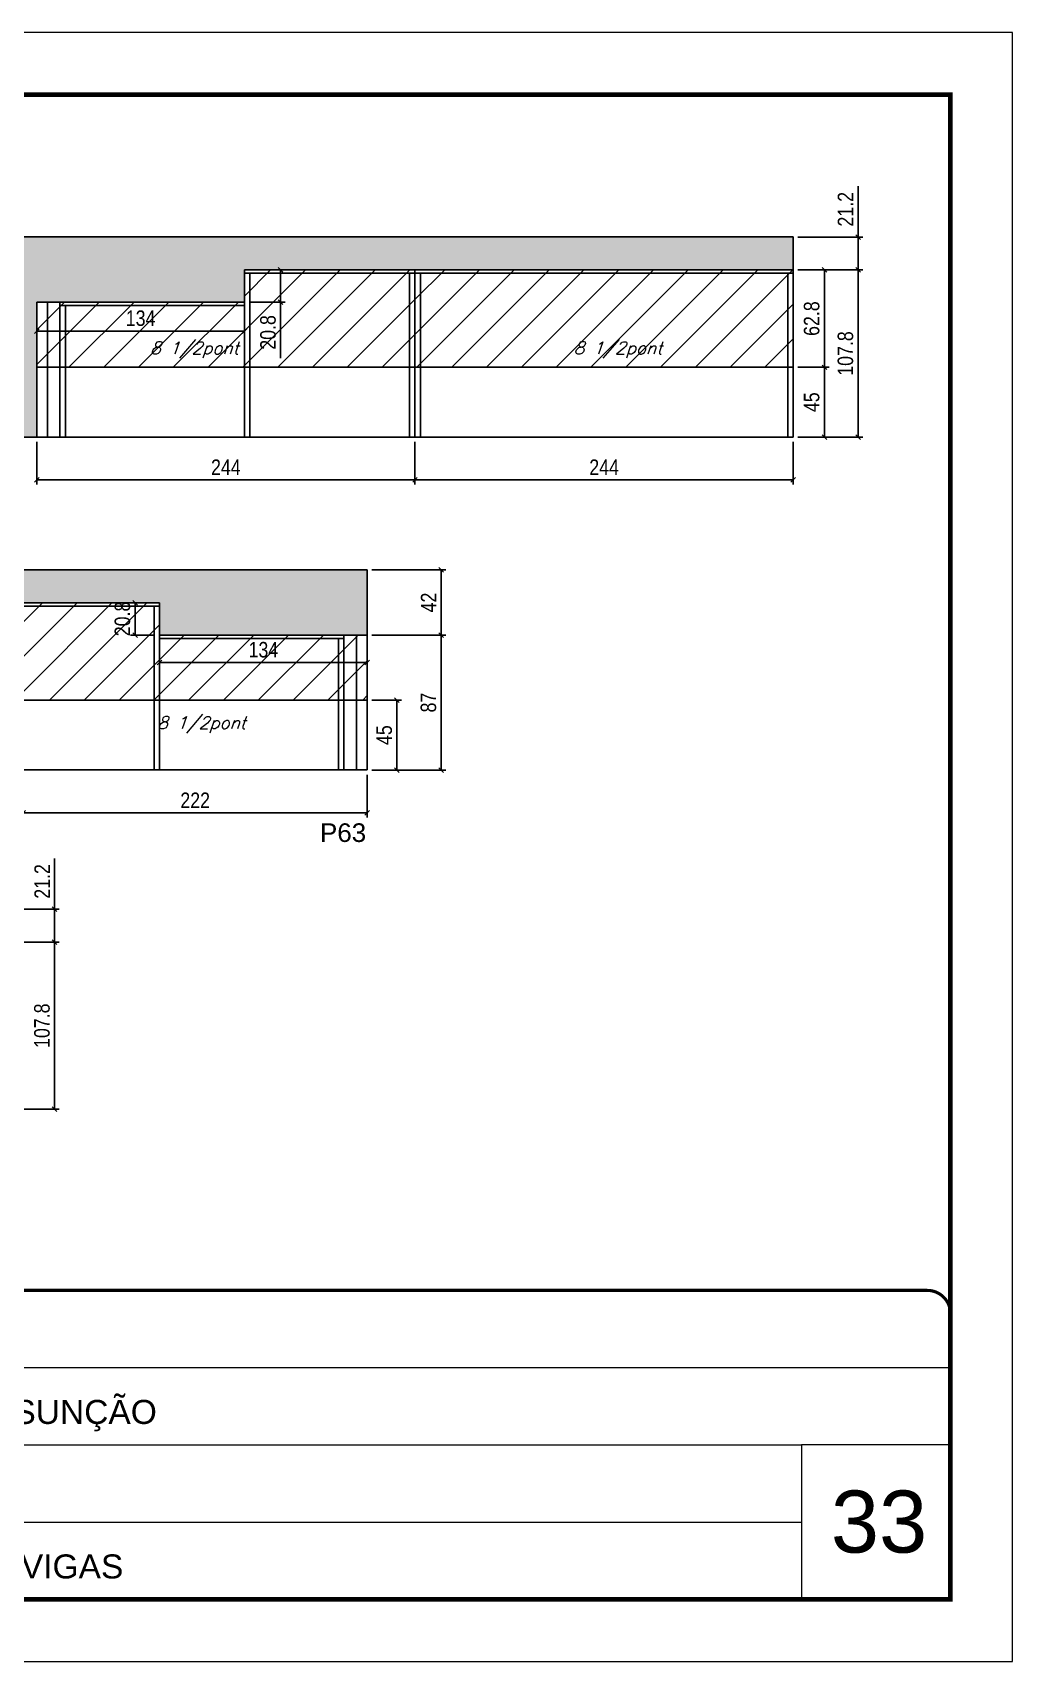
# Model space of a CAD drawing. Extents: x -20960 to -5926, y -2106 to 21915.
# Drawn here: x -11354 to -10722, y 11677 to 12727 of the extents above; entities that cross this region are included whole.
import ezdxf

# ---------------------------------------------------------------- set-up
doc = ezdxf.new("R2010")
doc.units = 0
doc.linetypes.add('CONTINUO', pattern=[0])
doc.linetypes.add('DASHED', pattern=[0.75, 0.5, -0.25])
for name, color, linetype in [('5', 5, 'Continuous'), ('COTA', 241, 'Continuous'), ('Painéis', 200, 'Continuous'), ('Reaproveitamento', 251, 'Continuous'), ('SARR_2.2x7', 40, 'Continuous'), ('SARR_3.5x7', 81, 'Continuous'), ('texto', 7, 'Continuous')]:
    doc.layers.add(name, color=color, linetype=linetype)
for name, color, linetype, lineweight in [('CARIMBO', 255, 'Continuous', 9), ('Folhas', 255, 'Continuous', 9), ('SARRAFO DE PRESSAO', 251, 'DASHED', 9)]:
    doc.layers.add(name, color=color, linetype=linetype, lineweight=lineweight)
doc.styles.add('ARIAL', font='arial.ttf')
doc.styles.add('COTA TECNICA', font='techl___.ttf', dxfattribs={"height": 10})
doc.styles.add('Romans', font='romans.shx')
doc.styles.get("Standard").update_dxf_attribs({"font": 'arial.ttf'})
doc.dimstyles.new('PAINEL', dxfattribs={"dimtxt": 10, "dimasz": 3, "dimexe": 3, "dimexo": 3, "dimgap": 3, "dimtad": 1, "dimdec": 1, "dimzin": 12, "dimdsep": 46, "dimtxsty": 'COTA TECNICA', "dimblk1": 'OBLIQUE', "dimblk2": 'OBLIQUE', "dimsah": 1, "dimcen": 0.9, "dimclrd": 4, "dimclre": 4, "dimclrt": 240, "dimadec": 1, "dimazin": 3, "dimtfac": 1, "dimtdec": 1, "dimtmove": 0, "dimatfit": 3, "dimfxl": 1, "dimtolj": 1, "dimtzin": 12, "dimarcsym": 0})
pattern_1 = [(45, (-13.5, -4594.3), (-11.22532, 11.22532), [])]

# ---------------------------------------------------------------- blocks, each defined once
blk = doc.blocks.new('9999999999')
at = {"color": 30, "linetype": 'CONTINUO'}
for p, q in [((98564.6, 34379.6), (99584, 34379.6)), ((98564.6, 34329.8), (99488, 34329.8)), ((99584, 34329.8), (99488, 34329.8)), ((99488, 34329.8), (99488, 34230.2)), ((98564.6, 34280), (99488, 34280))]:
    blk.add_line(p, q, dxfattribs=at)
at = {"color": 30, "linetype": 'CONTINUO', "const_width": 2}
blk.add_lwpolyline([(99584, 34230.2), (99584, 34414.4, 0.414214), (99569, 34429.4), (98229, 34429.4, 0.414214), (98214, 34414.4), (98214, 34245.2, 0.414214), (98229, 34230.2), (99584, 34230.2)], format="xyb", dxfattribs=at)
at = {"layer": 'Folhas'}
blk.add_lwpolyline([(98139, 34190.2), (99624, 34190.2), (99624, 35240.2), (98139, 35240.2)], close=True, dxfattribs=at)
at = {"layer": 'Folhas', "color": 30, "const_width": 3}
blk.add_lwpolyline([(98214, 34230.2), (99584, 34230.2), (99584, 35200.2), (98214, 35200.2)], close=True, dxfattribs=at)
at = {"color": 7, "linetype": 'Continuous', "ltscale": 5, "style": 'ARIAL'}
for s, p in [('HOSPITAL ASSUNÇÃO', (98837.7, 34343.3)), ('LATERAIS DE VIGAS', (98837.7, 34243.7))]:
    blk.add_text(s, height=15.483, dxfattribs=at).set_placement(p)
blk = doc.blocks.new('_Oblique')
at = {"color": 0, "linetype": 'ByBlock', "lineweight": -2}
blk.add_line((-0.5, -0.5), (0.5, 0.5), dxfattribs=at)
blk = doc.blocks.new('*D1145')
at = {"layer": 'COTA', "color": 4, "lineweight": -2, "ltscale": 25, "transparency": 16777216}
for p, q in [((-11351.4, 12463), (-11351.4, 12435.5)), ((-11107.4, 12463), (-11107.4, 12435.5)), ((-11351.4, 12438.5), (-11107.4, 12438.5))]:
    blk.add_line(p, q, dxfattribs=at)
at = {"layer": 'Defpoints', "color": 0, "ltscale": 25, "transparency": 16777216}
for p in [(-11351.4, 12466), (-11107.4, 12466), (-11107.4, 12438.5)]:
    blk.add_point(p, dxfattribs=at)
at = {"layer": 'COTA', "color": 4, "lineweight": -2, "ltscale": 25, "transparency": 16777216, "xscale": 3, "yscale": 3, "zscale": 3, "rotation": 180}
blk.add_blockref('_Oblique', (-11351.4, 12438.5), dxfattribs=at)
at = {"layer": 'COTA', "color": 4, "lineweight": -2, "ltscale": 25, "transparency": 16777216, "xscale": 3, "yscale": 3, "zscale": 3}
blk.add_blockref('_Oblique', (-11107.4, 12438.5), dxfattribs=at)
at = {"layer": 'COTA', "color": 240, "ltscale": 25, "transparency": 16777216, "insert": (-11229.4, 12446.6), "char_height": 10, "attachment_point": 5, "style": 'COTA TECNICA'}
blk.add_mtext('\\A1;244', dxfattribs=at)
blk = doc.blocks.new('*D1146')
at = {"layer": 'COTA', "color": 4, "lineweight": -2, "ltscale": 25, "transparency": 16777216}
for p, q in [((-11107.4, 12463), (-11107.4, 12435.5)), ((-10863.4, 12463), (-10863.4, 12435.5)), ((-11107.4, 12438.5), (-10863.4, 12438.5))]:
    blk.add_line(p, q, dxfattribs=at)
at = {"layer": 'Defpoints', "color": 0, "ltscale": 25, "transparency": 16777216}
for p in [(-11107.4, 12466), (-10863.4, 12466), (-10863.4, 12438.5)]:
    blk.add_point(p, dxfattribs=at)
at = {"layer": 'COTA', "color": 4, "lineweight": -2, "ltscale": 25, "transparency": 16777216, "xscale": 3, "yscale": 3, "zscale": 3, "rotation": 180}
blk.add_blockref('_Oblique', (-11107.4, 12438.5), dxfattribs=at)
at = {"layer": 'COTA', "color": 4, "lineweight": -2, "ltscale": 25, "transparency": 16777216, "xscale": 3, "yscale": 3, "zscale": 3}
blk.add_blockref('_Oblique', (-10863.4, 12438.5), dxfattribs=at)
at = {"layer": 'COTA', "color": 240, "ltscale": 25, "transparency": 16777216, "insert": (-10985.4, 12446.6), "char_height": 10, "attachment_point": 5, "style": 'COTA TECNICA'}
blk.add_mtext('\\A1;244', dxfattribs=at)
blk = doc.blocks.new('*D1148')
at = {"layer": 'COTA', "color": 4, "lineweight": -2, "ltscale": 25, "transparency": 16777216}
for p, q in [((-11351.4, 12550), (-11351.4, 12531.4)), ((-11217.4, 12550), (-11217.4, 12531.4)), ((-11351.4, 12534.4), (-11217.4, 12534.4))]:
    blk.add_line(p, q, dxfattribs=at)
at = {"layer": 'Defpoints', "color": 0, "ltscale": 25, "transparency": 16777216}
for p in [(-11351.4, 12553), (-11217.4, 12553), (-11217.4, 12534.4)]:
    blk.add_point(p, dxfattribs=at)
at = {"layer": 'COTA', "color": 4, "lineweight": -2, "ltscale": 25, "transparency": 16777216, "xscale": 3, "yscale": 3, "zscale": 3, "rotation": 180}
blk.add_blockref('_Oblique', (-11351.4, 12534.4), dxfattribs=at)
at = {"layer": 'COTA', "color": 4, "lineweight": -2, "ltscale": 25, "transparency": 16777216, "xscale": 3, "yscale": 3, "zscale": 3}
blk.add_blockref('_Oblique', (-11217.4, 12534.4), dxfattribs=at)
at = {"layer": 'COTA', "color": 240, "ltscale": 25, "transparency": 16777216, "insert": (-11284.4, 12542.6), "char_height": 10, "attachment_point": 5, "style": 'COTA TECNICA'}
blk.add_mtext('\\A1;134', dxfattribs=at)
blk = doc.blocks.new('*D1150')
at = {"layer": 'COTA', "color": 4, "lineweight": -2, "ltscale": 25, "transparency": 16777216}
for p, q in [((-11214.4, 12573.8), (-11191.1, 12573.8)), ((-11194.1, 12573.8), (-11194.1, 12553)), ((-11214.4, 12553), (-11191.1, 12553)), ((-11194.1, 12553), (-11194.1, 12517))]:
    blk.add_line(p, q, dxfattribs=at)
at = {"layer": 'Defpoints', "color": 0, "ltscale": 25, "transparency": 16777216}
for p in [(-11217.4, 12573.8), (-11217.4, 12553), (-11194.1, 12553)]:
    blk.add_point(p, dxfattribs=at)
at = {"layer": 'COTA', "color": 4, "lineweight": -2, "ltscale": 25, "transparency": 16777216, "xscale": 3, "yscale": 3, "zscale": 3}
for p, rotation in [((-11194.1, 12573.8), 90), ((-11194.1, 12553), 270)]:
    blk.add_blockref('_Oblique', p, dxfattribs=dict(at, rotation=rotation))
at = {"layer": 'COTA', "color": 240, "ltscale": 25, "transparency": 16777216, "insert": (-11202.2, 12533.5), "char_height": 10, "attachment_point": 5, "rotation": 90, "style": 'COTA TECNICA'}
blk.add_mtext('\\A1;20.8', dxfattribs=at)
blk = doc.blocks.new('*D1104')
at = {"layer": 'COTA', "color": 4, "lineweight": -2, "ltscale": 25, "transparency": 16777216}
for p, q in [((-10860.4, 12573.8), (-10818.6, 12573.8)), ((-10821.6, 12573.8), (-10821.6, 12466)), ((-10860.4, 12466), (-10818.6, 12466))]:
    blk.add_line(p, q, dxfattribs=at)
at = {"layer": 'Defpoints', "color": 0, "ltscale": 25, "transparency": 16777216}
for p in [(-10863.4, 12573.8), (-10863.4, 12466), (-10821.6, 12466)]:
    blk.add_point(p, dxfattribs=at)
at = {"layer": 'COTA', "color": 4, "lineweight": -2, "ltscale": 25, "transparency": 16777216, "xscale": 3, "yscale": 3, "zscale": 3}
for p, rotation in [((-10821.6, 12573.8), 90), ((-10821.6, 12466), 270)]:
    blk.add_blockref('_Oblique', p, dxfattribs=dict(at, rotation=rotation))
at = {"layer": 'COTA', "color": 240, "ltscale": 25, "transparency": 16777216, "insert": (-10829.7, 12519.9), "char_height": 10, "attachment_point": 5, "rotation": 90, "style": 'COTA TECNICA'}
blk.add_mtext('\\A1;107.8', dxfattribs=at)
blk = doc.blocks.new('*D1105')
at = {"layer": 'COTA', "color": 4, "lineweight": -2, "ltscale": 25, "transparency": 16777216}
for p, q in [((-10821.6, 12595), (-10821.6, 12627.8)), ((-10860.4, 12595), (-10818.6, 12595)), ((-10821.6, 12573.8), (-10821.6, 12595)), ((-10860.4, 12573.8), (-10818.6, 12573.8))]:
    blk.add_line(p, q, dxfattribs=at)
at = {"layer": 'Defpoints', "color": 0, "ltscale": 25, "transparency": 16777216}
for p in [(-10863.4, 12595), (-10821.6, 12595), (-10863.4, 12573.8)]:
    blk.add_point(p, dxfattribs=at)
at = {"layer": 'COTA', "color": 4, "lineweight": -2, "ltscale": 25, "transparency": 16777216, "xscale": 3, "yscale": 3, "zscale": 3}
for p, rotation in [((-10821.6, 12595), 90), ((-10821.6, 12573.8), 270)]:
    blk.add_blockref('_Oblique', p, dxfattribs=dict(at, rotation=rotation))
at = {"layer": 'COTA', "color": 240, "ltscale": 25, "transparency": 16777216, "insert": (-10829.7, 12612.9), "char_height": 10, "attachment_point": 5, "rotation": 90, "style": 'COTA TECNICA'}
blk.add_mtext('\\A1;21.2', dxfattribs=at)
blk = doc.blocks.new('*D1106')
at = {"layer": 'COTA', "color": 4, "lineweight": -2, "ltscale": 25, "transparency": 16777216}
for p, q in [((-11377.9, 12140.5), (-11336.9, 12140.5)), ((-11339.9, 12140.5), (-11339.9, 12032.7)), ((-11377.9, 12032.7), (-11336.9, 12032.7))]:
    blk.add_line(p, q, dxfattribs=at)
at = {"layer": 'Defpoints', "color": 0, "ltscale": 25, "transparency": 16777216}
for p in [(-11380.9, 12140.5), (-11380.9, 12032.7), (-11339.9, 12032.7)]:
    blk.add_point(p, dxfattribs=at)
at = {"layer": 'COTA', "color": 4, "lineweight": -2, "ltscale": 25, "transparency": 16777216, "xscale": 3, "yscale": 3, "zscale": 3}
for p, rotation in [((-11339.9, 12140.5), 90), ((-11339.9, 12032.7), 270)]:
    blk.add_blockref('_Oblique', p, dxfattribs=dict(at, rotation=rotation))
at = {"layer": 'COTA', "color": 240, "ltscale": 25, "transparency": 16777216, "insert": (-11348, 12086.6), "char_height": 10, "attachment_point": 5, "rotation": 90, "style": 'COTA TECNICA'}
blk.add_mtext('\\A1;107.8', dxfattribs=at)
blk = doc.blocks.new('*D1107')
at = {"layer": 'COTA', "color": 4, "lineweight": -2, "ltscale": 25, "transparency": 16777216}
for p, q in [((-11339.9, 12161.7), (-11339.9, 12194.4)), ((-11377.9, 12161.7), (-11336.9, 12161.7)), ((-11339.9, 12140.5), (-11339.9, 12161.7)), ((-11377.9, 12140.5), (-11336.9, 12140.5))]:
    blk.add_line(p, q, dxfattribs=at)
at = {"layer": 'Defpoints', "color": 0, "ltscale": 25, "transparency": 16777216}
for p in [(-11380.9, 12161.7), (-11339.9, 12161.7), (-11380.9, 12140.5)]:
    blk.add_point(p, dxfattribs=at)
at = {"layer": 'COTA', "color": 4, "lineweight": -2, "ltscale": 25, "transparency": 16777216, "xscale": 3, "yscale": 3, "zscale": 3}
for p, rotation in [((-11339.9, 12161.7), 90), ((-11339.9, 12140.5), 270)]:
    blk.add_blockref('_Oblique', p, dxfattribs=dict(at, rotation=rotation))
at = {"layer": 'COTA', "color": 240, "ltscale": 25, "transparency": 16777216, "insert": (-11347.9, 12179.6), "char_height": 10, "attachment_point": 5, "rotation": 90, "style": 'COTA TECNICA'}
blk.add_mtext('\\A1;21.2', dxfattribs=at)
blk = doc.blocks.new('*D1110')
at = {"layer": 'COTA', "color": 4, "lineweight": -2, "ltscale": 25, "transparency": 16777216}
for p, q in [((-11360.2, 12248.4), (-11360.2, 12220.9)), ((-11138.2, 12248.4), (-11138.2, 12220.9)), ((-11360.2, 12223.9), (-11138.2, 12223.9))]:
    blk.add_line(p, q, dxfattribs=at)
at = {"layer": 'Defpoints', "color": 0, "ltscale": 25, "transparency": 16777216}
for p in [(-11360.2, 12251.4), (-11138.2, 12251.4), (-11138.2, 12223.9)]:
    blk.add_point(p, dxfattribs=at)
at = {"layer": 'COTA', "color": 4, "lineweight": -2, "ltscale": 25, "transparency": 16777216, "xscale": 3, "yscale": 3, "zscale": 3, "rotation": 180}
blk.add_blockref('_Oblique', (-11360.2, 12223.9), dxfattribs=at)
at = {"layer": 'COTA', "color": 4, "lineweight": -2, "ltscale": 25, "transparency": 16777216, "xscale": 3, "yscale": 3, "zscale": 3}
blk.add_blockref('_Oblique', (-11138.2, 12223.9), dxfattribs=at)
at = {"layer": 'COTA', "color": 240, "ltscale": 25, "transparency": 16777216, "insert": (-11249.2, 12231.9), "char_height": 10, "attachment_point": 5, "style": 'COTA TECNICA'}
blk.add_mtext('\\A1;222', dxfattribs=at)
blk = doc.blocks.new('*D1113')
at = {"layer": 'COTA', "color": 4, "lineweight": -2, "ltscale": 25, "transparency": 16777216}
for p, q in [((-11135.2, 12338.4), (-11087.6, 12338.4)), ((-11090.6, 12338.4), (-11090.6, 12251.4)), ((-11135.2, 12251.4), (-11087.6, 12251.4))]:
    blk.add_line(p, q, dxfattribs=at)
at = {"layer": 'Defpoints', "color": 0, "ltscale": 25, "transparency": 16777216}
for p in [(-11138.2, 12338.4), (-11138.2, 12251.4), (-11090.6, 12251.4)]:
    blk.add_point(p, dxfattribs=at)
at = {"layer": 'COTA', "color": 4, "lineweight": -2, "ltscale": 25, "transparency": 16777216, "xscale": 3, "yscale": 3, "zscale": 3}
for p, rotation in [((-11090.6, 12338.4), 90), ((-11090.6, 12251.4), 270)]:
    blk.add_blockref('_Oblique', p, dxfattribs=dict(at, rotation=rotation))
at = {"layer": 'COTA', "color": 240, "ltscale": 25, "transparency": 16777216, "insert": (-11098.7, 12294.9), "char_height": 10, "attachment_point": 5, "rotation": 90, "style": 'COTA TECNICA'}
blk.add_mtext('\\A1;87', dxfattribs=at)
blk = doc.blocks.new('*D1114')
at = {"layer": 'COTA', "color": 4, "lineweight": -2, "ltscale": 25, "transparency": 16777216}
for p, q in [((-11135.2, 12380.4), (-11087.6, 12380.4)), ((-11090.6, 12338.4), (-11090.6, 12380.4)), ((-11135.2, 12338.4), (-11087.6, 12338.4))]:
    blk.add_line(p, q, dxfattribs=at)
at = {"layer": 'Defpoints', "color": 0, "ltscale": 25, "transparency": 16777216}
for p in [(-11138.2, 12380.4), (-11090.6, 12380.4), (-11138.2, 12338.4)]:
    blk.add_point(p, dxfattribs=at)
at = {"layer": 'COTA', "color": 4, "lineweight": -2, "ltscale": 25, "transparency": 16777216, "xscale": 3, "yscale": 3, "zscale": 3}
for p, rotation in [((-11090.6, 12380.4), 90), ((-11090.6, 12338.4), 270)]:
    blk.add_blockref('_Oblique', p, dxfattribs=dict(at, rotation=rotation))
at = {"layer": 'COTA', "color": 240, "ltscale": 25, "transparency": 16777216, "insert": (-11098.6, 12359.4), "char_height": 10, "attachment_point": 5, "rotation": 90, "style": 'COTA TECNICA'}
blk.add_mtext('\\A1;42', dxfattribs=at)
blk = doc.blocks.new('*D1115')
at = {"layer": 'COTA', "color": 4, "lineweight": -2, "ltscale": 25, "transparency": 16777216}
for p, q in [((-11275.2, 12359.2), (-11291, 12359.2)), ((-11288, 12359.2), (-11288, 12338.4)), ((-11275.2, 12338.4), (-11291, 12338.4))]:
    blk.add_line(p, q, dxfattribs=at)
at = {"layer": 'Defpoints', "color": 0, "ltscale": 25, "transparency": 16777216}
for p in [(-11272.2, 12359.2), (-11288, 12338.4), (-11272.2, 12338.4)]:
    blk.add_point(p, dxfattribs=at)
at = {"layer": 'COTA', "color": 4, "lineweight": -2, "ltscale": 25, "transparency": 16777216, "xscale": 3, "yscale": 3, "zscale": 3}
for p, rotation in [((-11288, 12359.2), 90), ((-11288, 12338.4), 270)]:
    blk.add_blockref('_Oblique', p, dxfattribs=dict(at, rotation=rotation))
at = {"layer": 'COTA', "color": 240, "ltscale": 25, "transparency": 16777216, "insert": (-11296.1, 12348.8), "char_height": 10, "attachment_point": 5, "rotation": 90, "style": 'COTA TECNICA'}
blk.add_mtext('\\A1;20.8', dxfattribs=at)
blk = doc.blocks.new('*D1116')
at = {"layer": 'COTA', "color": 4, "lineweight": -2, "ltscale": 25, "transparency": 16777216}
for p, q in [((-11272.2, 12335.4), (-11272.2, 12317.7)), ((-11138.2, 12335.4), (-11138.2, 12317.7)), ((-11272.2, 12320.7), (-11138.2, 12320.7))]:
    blk.add_line(p, q, dxfattribs=at)
at = {"layer": 'Defpoints', "color": 0, "ltscale": 25, "transparency": 16777216}
for p in [(-11272.2, 12338.4), (-11138.2, 12338.4), (-11138.2, 12320.7)]:
    blk.add_point(p, dxfattribs=at)
at = {"layer": 'COTA', "color": 4, "lineweight": -2, "ltscale": 25, "transparency": 16777216, "xscale": 3, "yscale": 3, "zscale": 3, "rotation": 180}
blk.add_blockref('_Oblique', (-11272.2, 12320.7), dxfattribs=at)
at = {"layer": 'COTA', "color": 4, "lineweight": -2, "ltscale": 25, "transparency": 16777216, "xscale": 3, "yscale": 3, "zscale": 3}
blk.add_blockref('_Oblique', (-11138.2, 12320.7), dxfattribs=at)
at = {"layer": 'COTA', "color": 240, "ltscale": 25, "transparency": 16777216, "insert": (-11205.2, 12328.9), "char_height": 10, "attachment_point": 5, "style": 'COTA TECNICA'}
blk.add_mtext('\\A1;134', dxfattribs=at)
blk = doc.blocks.new('*D1000')
at = {"layer": 'COTA', "color": 4, "lineweight": -2, "ltscale": 25, "transparency": 16777216}
for p, q in [((-10860.4, 12511), (-10840.3, 12511)), ((-10843.3, 12466), (-10843.3, 12511)), ((-10860.4, 12466), (-10840.3, 12466))]:
    blk.add_line(p, q, dxfattribs=at)
at = {"layer": 'Defpoints', "color": 0, "ltscale": 25, "transparency": 16777216}
for p in [(-10863.4, 12511), (-10843.3, 12511), (-10863.4, 12466)]:
    blk.add_point(p, dxfattribs=at)
at = {"layer": 'COTA', "color": 4, "lineweight": -2, "ltscale": 25, "transparency": 16777216, "xscale": 3, "yscale": 3, "zscale": 3}
for p, rotation in [((-10843.3, 12511), 90), ((-10843.3, 12466), 270)]:
    blk.add_blockref('_Oblique', p, dxfattribs=dict(at, rotation=rotation))
at = {"layer": 'COTA', "color": 240, "ltscale": 25, "transparency": 16777216, "insert": (-10851.5, 12488.5), "char_height": 10, "attachment_point": 5, "rotation": 90, "style": 'COTA TECNICA'}
blk.add_mtext('\\A1;45', dxfattribs=at)
blk = doc.blocks.new('*D1119')
at = {"layer": 'COTA', "color": 4, "lineweight": -2, "ltscale": 25, "transparency": 16777216}
for p, q in [((-10860.4, 12573.8), (-10840.3, 12573.8)), ((-10843.3, 12511), (-10843.3, 12573.8)), ((-10860.4, 12511), (-10840.3, 12511))]:
    blk.add_line(p, q, dxfattribs=at)
at = {"layer": 'Defpoints', "color": 0, "ltscale": 25, "transparency": 16777216}
for p in [(-10863.4, 12573.8), (-10843.3, 12573.8), (-10863.4, 12511)]:
    blk.add_point(p, dxfattribs=at)
at = {"layer": 'COTA', "color": 4, "lineweight": -2, "ltscale": 25, "transparency": 16777216, "xscale": 3, "yscale": 3, "zscale": 3}
for p, rotation in [((-10843.3, 12573.8), 90), ((-10843.3, 12511), 270)]:
    blk.add_blockref('_Oblique', p, dxfattribs=dict(at, rotation=rotation))
at = {"layer": 'COTA', "color": 240, "ltscale": 25, "transparency": 16777216, "insert": (-10851.5, 12542.4), "char_height": 10, "attachment_point": 5, "rotation": 90, "style": 'COTA TECNICA'}
blk.add_mtext('\\A1;62.8', dxfattribs=at)
blk = doc.blocks.new('*D1120')
at = {"layer": 'COTA', "color": 4, "lineweight": -2, "ltscale": 25, "transparency": 16777216}
for p, q in [((-11135.2, 12296.4), (-11116.1, 12296.4)), ((-11119.1, 12251.4), (-11119.1, 12296.4)), ((-11135.2, 12251.4), (-11116.1, 12251.4))]:
    blk.add_line(p, q, dxfattribs=at)
at = {"layer": 'Defpoints', "color": 0, "ltscale": 25, "transparency": 16777216}
for p in [(-11138.2, 12296.4), (-11119.1, 12296.4), (-11138.2, 12251.4)]:
    blk.add_point(p, dxfattribs=at)
at = {"layer": 'COTA', "color": 4, "lineweight": -2, "ltscale": 25, "transparency": 16777216, "xscale": 3, "yscale": 3, "zscale": 3}
for p, rotation in [((-11119.1, 12296.4), 90), ((-11119.1, 12251.4), 270)]:
    blk.add_blockref('_Oblique', p, dxfattribs=dict(at, rotation=rotation))
at = {"layer": 'COTA', "color": 240, "ltscale": 25, "transparency": 16777216, "insert": (-11127.2, 12273.9), "char_height": 10, "attachment_point": 5, "rotation": 90, "style": 'COTA TECNICA'}
blk.add_mtext('\\A1;45', dxfattribs=at)

msp = doc.modelspace()

# ---------------------------------------------------------------- hatches: boundary and pattern name
at = {"layer": 'COTA', "linetype": 'ByBlock'}
h = msp.add_hatch(dxfattribs=at)
h.set_pattern_fill('AR-CONC', color=256, scale=0.03)
h.set_pattern_definition([(50, (-151012.308, -19188.6024), (5.46554007, -0.47817257), [0.5715, -6.2865]), (355, (-151012.308, -19188.6024), (-1.05730264, 5.73170536), [0.4572, -5.02921753]), (100.4514447, (-151011.8526, -19188.6423), (4.40823741, 5.25353256), [0.48570026, -5.34270734]), (46.1842, (-151012.308, -19187.0784), (8.13237123, -1.26126984), [0.85725, -9.42975]), (96.6355576, (-151011.63, -19187.1835), (7.122124, 7.42278374), [0.7285507, -8.01406824]), (351.184151, (-151012.308, -19187.0784), (7.122124, 7.42278374), [0.685799, -7.54379196]), (21, (-151011.546, -19187.4594), (4.54843174, -3.06795595), [0.5715, -6.2865]), (326, (-151011.546, -19187.4594), (1.85406085, 5.52563898), [0.4572, -5.0292]), (71.451445, (-151011.167, -19187.715), (6.40249258, 2.45768307), [0.48570026, -5.34269813]), (37.5, (-151012.308, -19188.6024), (0.092658098, 2.536651166), [0, -4.96824, 0, -5.1054, 0, -5.04825]), (7.5, (-151012.308, -19188.6024), (2.004589875, 3.005417245), [0, -2.91084, 0, -4.85394, 0, -1.92405]), (327.5, (-151014.0073, -19188.6024), (4.067717855, -0.17186232), [0, -1.905, 0, -5.9436, 0, -7.8867]), (317.5, (-151014.7693, -19188.6024), (4.44387544, 0.76279473), [0, -2.4765, 0, -3.94716, 0, -5.6007])])
h.paths.add_polyline_path([(-11391.43, 12595.05), (-11525.43, 12595.05), (-12090.93, 12595.05), (-12090.93, 12573.85), (-11525.43, 12573.85), (-11525.43, 12553.05), (-11391.43, 12553.05), (-11391.43, 12466.05), (-11351.43, 12466.05), (-11351.43, 12553.05), (-11217.43, 12553.05), (-11217.43, 12573.85), (-10863.43, 12573.85), (-10863.43, 12573.85), (-10863.43, 12595.05), (-11217.43, 12595.05), (-11351.43, 12595.05)])
h = msp.add_hatch(dxfattribs=at)
h.set_pattern_fill('AR-CONC', color=256, scale=0.03)
h.set_pattern_definition([(50, (-152531.963, -17181.139), (5.46554007, -0.47817257), [0.5715, -6.2865]), (355, (-152531.963, -17181.139), (-1.05730264, 5.73170536), [0.4572, -5.02921753]), (100.4514447, (-152531.5074, -17181.179), (4.40823741, 5.25353256), [0.48570026, -5.34270734]), (46.1842, (-152531.963, -17179.615), (8.13237123, -1.26126984), [0.85725, -9.42975]), (96.6355576, (-152531.285, -17179.72), (7.122124, 7.42278374), [0.7285507, -8.01406824]), (351.184151, (-152531.963, -17179.615), (7.122124, 7.42278374), [0.685799, -7.54379196]), (21, (-152531.201, -17179.996), (4.54843174, -3.06795595), [0.5715, -6.2865]), (326, (-152531.201, -17179.996), (1.85406085, 5.52563898), [0.4572, -5.0292]), (71.451445, (-152530.822, -17180.252), (6.40249258, 2.45768307), [0.48570026, -5.34269813]), (37.5, (-152531.9629, -17181.1391), (0.092658098, 2.536651166), [0, -4.96824, 0, -5.1054, 0, -5.04825]), (7.5, (-152531.963, -17181.1391), (2.004589875, 3.005417245), [0, -2.91084, 0, -4.85394, 0, -1.92405]), (327.5, (-152533.6622, -17181.1391), (4.067717855, -0.17186232), [0, -1.905, 0, -5.9436, 0, -7.8867]), (317.5, (-152534.424, -17181.139), (4.44387544, 0.76279473), [0, -2.4765, 0, -3.94716, 0, -5.6007])])
h.paths.add_polyline_path([(-12090.93, 12380.45), (-12090.93, 12359.25), (-12002.93, 12359.25), (-12002.93, 12338.45), (-11868.93, 12338.45), (-11868.93, 12269.45), (-11848.2, 12269.45), (-11848.2, 12338.45), (-11714.2, 12338.45), (-11714.2, 12357.05), (-11714.2, 12359.25), (-11272.2, 12359.25), (-11272.2, 12338.45), (-11138.2, 12338.45), (-11138.2, 12380.45)])
h.paths.add_polyline_path([(-11286.29, 12332.14), (-11286.29, 12366.07), (-11306.87, 12366.07), (-11306.87, 12332.14)], flags=25)
at = {"layer": 'Reaproveitamento'}
h = msp.add_hatch(dxfattribs=at)
h.set_pattern_fill('ANSI31', color=256, scale=5)
h.set_pattern_definition(pattern_1)
h.paths.add_polyline_path([(-11107.43, 12511.05), (-11107.43, 12573.85), (-11217.43, 12573.85), (-11217.43, 12553.05), (-11351.43, 12553.05), (-11351.43, 12511.05)])
h = msp.add_hatch(dxfattribs=at)
h.set_pattern_fill('ANSI31', color=256, scale=5)
h.set_pattern_definition(pattern_1)
h.paths.add_polyline_path([(-10863.43, 12511.05), (-10863.43, 12573.85), (-11107.43, 12573.85), (-11107.43, 12511.05)])
h = msp.add_hatch(dxfattribs=at)
h.set_pattern_fill('ANSI31', color=256, scale=5)
h.set_pattern_definition(pattern_1)
h.paths.add_polyline_path([(-11138.2, 12296.45), (-11138.2, 12338.45), (-11272.2, 12338.45), (-11272.2, 12359.25), (-11360.2, 12359.25), (-11360.2, 12296.45)])

# ---------------------------------------------------------------- linework, layer by layer
at = {"layer": 'COTA', "linetype": 'ByBlock'}
for p, q in [((-11391.43, 12595.05), (-11351.43, 12595.05)), ((-11351.43, 12595.05), (-11217.43, 12595.05)), ((-11217.43, 12595.05), (-10863.43, 12595.05)), ((-10863.43, 12573.85), (-10863.43, 12595.05)), ((-11391.43, 12466.05), (-11351.43, 12466.05)), ((-12090.93, 12380.45), (-11138.2, 12380.45)), ((-11138.2, 12338.45), (-11138.2, 12380.45))]:
    msp.add_line(p, q, dxfattribs=at)
at = {"layer": 'Painéis'}
for p, q in [((-11217.43, 12573.85), (-10863.43, 12573.85)), ((-11351.43, 12553.05), (-11217.43, 12553.05)), ((-11351.43, 12511.05), (-10863.43, 12511.05)), ((-11351.43, 12466.05), (-11217.43, 12466.05)), ((-11217.43, 12466.05), (-10863.43, 12466.05)), ((-11714.2, 12359.25), (-11272.2, 12359.25)), ((-11848.2, 12296.45), (-11138.2, 12296.45)), ((-11714.2, 12251.45), (-11138.2, 12251.45))]:
    msp.add_line(p, q, dxfattribs=at)
at = {"layer": 'Painéis', "ltscale": 25}
for p, q in [((-11217.43, 12573.85), (-11217.43, 12553.05)), ((-11107.43, 12573.85), (-11107.43, 12466.05)), ((-10863.43, 12573.85), (-10863.43, 12466.05)), ((-11351.43, 12553.05), (-11351.43, 12466.05)), ((-11272.2, 12359.25), (-11272.2, 12338.45)), ((-11272.2, 12338.45), (-11138.2, 12338.45)), ((-11138.2, 12338.45), (-11138.2, 12251.45))]:
    msp.add_line(p, q, dxfattribs=at)
at = {"layer": 'SARR_2.2x7', "linetype": 'Continuous'}
for p, q in [((-11217.43, 12571.65), (-11107.43, 12571.65)), ((-11107.43, 12571.65), (-10863.43, 12571.65)), ((-11344.43, 12553.05), (-11344.43, 12466.05)), ((-11336.43, 12550.85), (-11217.43, 12550.85)), ((-11360.2, 12357.05), (-11272.2, 12357.05)), ((-11145.2, 12338.45), (-11145.2, 12251.45)), ((-11272.2, 12336.25), (-11153.2, 12336.25))]:
    msp.add_line(p, q, dxfattribs=at)
at = {"layer": 'SARR_3.5x7'}
for p, q in [((-11217.43, 12571.65), (-11217.43, 12466.05)), ((-11213.93, 12571.65), (-11213.93, 12466.05)), ((-11110.93, 12571.65), (-11110.93, 12466.05)), ((-11107.43, 12571.65), (-11107.43, 12466.05)), ((-11103.93, 12571.65), (-11103.93, 12466.05)), ((-10866.93, 12571.65), (-10866.93, 12466.05)), ((-10863.43, 12571.65), (-10863.43, 12466.05)), ((-11336.43, 12553.05), (-11336.43, 12466.05)), ((-11332.93, 12550.85), (-11332.93, 12466.05)), ((-11275.7, 12357.05), (-11275.7, 12251.45)), ((-11272.2, 12357.05), (-11272.2, 12251.45)), ((-11153.2, 12338.45), (-11153.2, 12251.45)), ((-11156.7, 12336.25), (-11156.7, 12251.45))]:
    msp.add_line(p, q, dxfattribs=at)
at = {"layer": 'SARR_3.5x7', "ltscale": 25}
for p, q in [((-11336.43, 12466.05), (-11332.93, 12466.05)), ((-11217.43, 12466.05), (-11213.93, 12466.05)), ((-11110.93, 12466.05), (-11107.43, 12466.05)), ((-11107.43, 12466.05), (-11103.93, 12466.05)), ((-10866.93, 12466.05), (-10863.43, 12466.05)), ((-11275.7, 12251.45), (-11272.2, 12251.45)), ((-11156.7, 12251.45), (-11153.2, 12251.45))]:
    msp.add_line(p, q, dxfattribs=at)

# ---------------------------------------------------------------- block references
at = {"layer": 'SARRAFO DE PRESSAO', "color": 6, "linetype": 'ByBlock'}
msp.add_blockref('9999999999', (-110345.98, -22513.42), dxfattribs=at)

# ---------------------------------------------------------------- texts
at = {"layer": '5', "linetype": 'Continuous'}
msp.add_text('P63', height=12, rotation=0.00004, dxfattribs=at).set_placement((-11168.71, 12205.04))
at = {"layer": 'CARIMBO', "style": 'ARIAL'}
msp.add_text('33', height=40, dxfattribs=at).set_placement((-10839.14, 11746.93))
at = {"layer": 'texto', "color": 2, "char_height": 8, "attachment_point": 5, "style": 'Romans'}
for insert in [(-11249.71, 12522.18), (-10976.48, 12522.18), (-11245.12, 12280.58)]:
    msp.add_mtext('{\\Q19;\\C256;8 1/2pont}', dxfattribs=dict(at, insert=insert))

# ---------------------------------------------------------------- dimensions: what is measured, and where the dimension line sits
at = {"layer": 'COTA', "ltscale": 25}
for base, p1, p2, picture, middle in [((-10821.6, 12595.05), (-10863.43, 12573.85), (-10863.43, 12595.05), '*D1105', (-10829.66, 12612.91)), ((-11194.13, 12553.05), (-11217.43, 12573.85), (-11217.43, 12553.05), '*D1150', (-11202.25, 12533.52)), ((-10821.6, 12466.05), (-10863.43, 12573.85), (-10863.43, 12466.05), '*D1104', (-10829.73, 12519.95)), ((-10843.35, 12511.05), (-10863.43, 12466.05), (-10863.43, 12511.05), '*D1000', (-10851.46, 12488.55)), ((-11090.56, 12380.45), (-11138.2, 12338.45), (-11138.2, 12380.45), '*D1114', (-11098.63, 12359.45)), ((-11090.56, 12251.45), (-11138.2, 12338.45), (-11138.2, 12251.45), '*D1113', (-11098.65, 12294.95)), ((-11119.07, 12296.45), (-11138.2, 12251.45), (-11138.2, 12296.45), '*D1120', (-11127.18, 12273.95)), ((-11339.88, 12161.7), (-11380.93, 12140.5), (-11380.93, 12161.7), '*D1107', (-11347.94, 12179.57)), ((-11339.88, 12032.7), (-11380.93, 12140.5), (-11380.93, 12032.7), '*D1106', (-11348.01, 12086.6))]:
    dim = msp.add_linear_dim(base=base, p1=p1, p2=p2, angle=90, dimstyle='PAINEL', dxfattribs=at)
    dim.commit()
    dim.dimension.update_dxf_attribs({"geometry": picture, "text_midpoint": middle})
dim = msp.add_linear_dim(base=(-10843.35, 12573.85), p1=(-10863.43, 12511.05), p2=(-10863.43, 12573.85), angle=90, dimstyle='PAINEL', override={"dimtmove": 1}, dxfattribs=at)
dim.commit()
dim.dimension.update_dxf_attribs({"geometry": '*D1119', "text_midpoint": (-10851.47, 12542.45)})
for base, p1, p2, picture, middle in [((-11217.43, 12534.43), (-11351.43, 12553.05), (-11217.43, 12553.05), '*D1148', (-11284.43, 12542.65)), ((-11138.2, 12320.68), (-11272.2, 12338.45), (-11138.2, 12338.45), '*D1116', (-11205.2, 12328.9))]:
    dim = msp.add_linear_dim(base=base, p1=p1, p2=p2, dimstyle='PAINEL', dxfattribs=at)
    dim.commit()
    dim.dimension.update_dxf_attribs({"geometry": picture, "text_midpoint": middle})
for base, p1, p2, picture, middle in [((-11107.43, 12438.51), (-11351.43, 12466.05), (-11107.43, 12466.05), '*D1145', (-11229.43, 12446.58)), ((-10863.43, 12438.51), (-11107.43, 12466.05), (-10863.43, 12466.05), '*D1146', (-10985.43, 12446.58)), ((-11138.2, 12223.9), (-11360.2, 12251.45), (-11138.2, 12251.45), '*D1110', (-11249.2, 12231.9))]:
    dim = msp.add_linear_dim(base=base, p1=p1, p2=p2, dimstyle='PAINEL', override={"dimtmove": 1}, dxfattribs=at)
    dim.commit()
    dim.dimension.update_dxf_attribs({"geometry": picture, "text_midpoint": middle})
dim = msp.add_linear_dim(base=(-11287.99, 12338.45), p1=(-11272.2, 12359.25), p2=(-11272.2, 12338.45), angle=90, dimstyle='PAINEL', dxfattribs=at)
dim.commit()
dim.dimension.update_dxf_attribs({"geometry": '*D1115', "text_midpoint": (-11287.99, 12348.85), "dimtype": 160})

doc.saveas('drawing.dxf')
